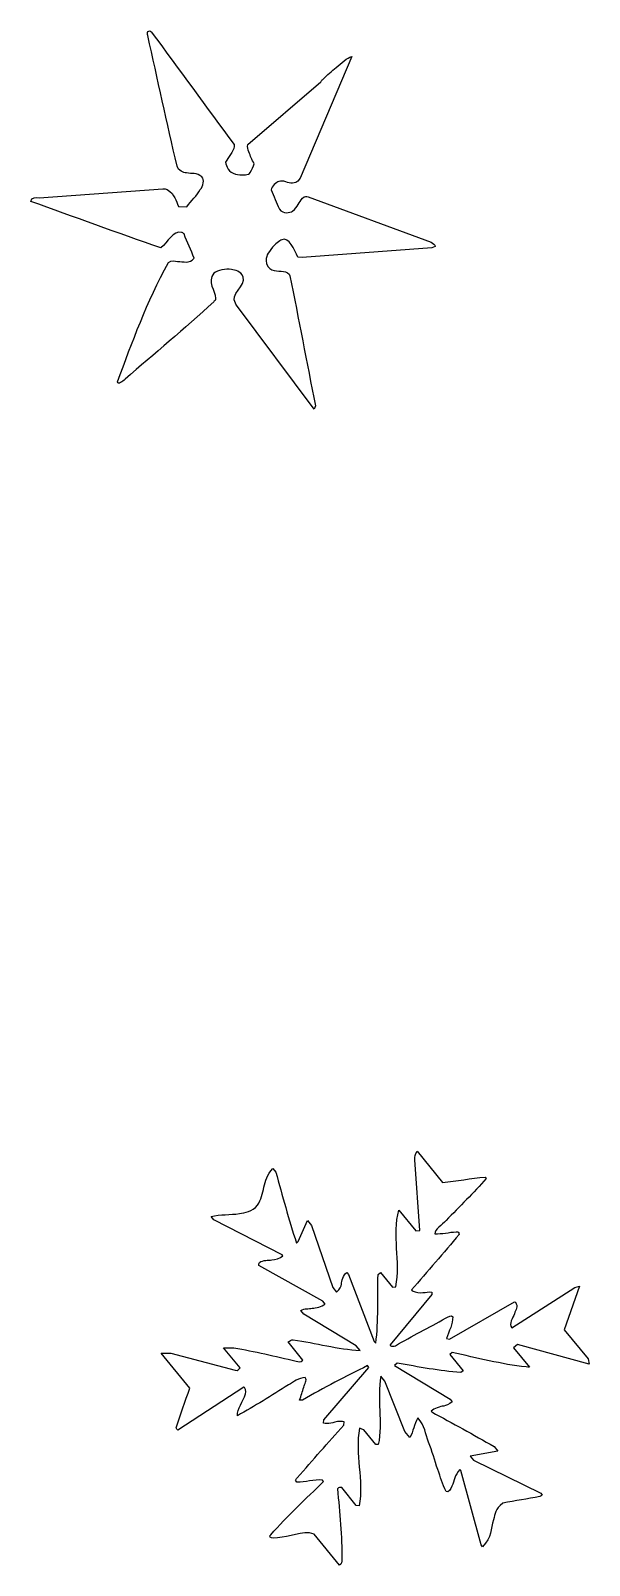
# Model space of a CAD drawing. Header units: centimetres. Extents: x -4.76 to 4.76, y -4.25 to 4.25.
# Drawn here: x 2.24 to 4.76, y -2.69 to 4.25 of the extents above; entities that cross this region are included whole.
import ezdxf

# ---------------------------------------------------------------- set-up
doc = ezdxf.new("R2010")
doc.units = ezdxf.units.CM
doc.header["$MEASUREMENT"] = 0
doc.layers.add('Layer 1', color=7, linetype='Continuous')

msp = doc.modelspace()

# ---------------------------------------------------------------- linework, layer by layer
at = {"layer": 'Layer 1', "color": 189}
for points, knots in [([(3.52385, 2.55476), (3.48543, 2.75079), (3.44842, 2.94679), (3.4086, 3.14282), (3.4086, 3.14282), (3.40796, 3.15052), (3.38974, 3.16153), (3.37913, 3.16131), (3.37913, 3.16131), (3.35479, 3.16782), (3.31791, 3.15483), (3.30298, 3.19724), (3.30298, 3.19724), (3.29822, 3.23433), (3.30819, 3.24137), (3.33052, 3.27164), (3.33052, 3.27164), (3.341, 3.28413), (3.3615, 3.30188), (3.37269, 3.30556), (3.37269, 3.30556), (3.40457, 3.31852), (3.42923, 3.2609), (3.44534, 3.22727), (3.44534, 3.22727), (3.44534, 3.22727), (3.46439, 3.22526), (3.46439, 3.22526), (3.46439, 3.22526), (3.46439, 3.22526), (4.05012, 3.2686), (4.05012, 3.2686), (4.05012, 3.2686), (4.05012, 3.2686), (4.06552, 3.27516), (4.06552, 3.27516), (4.06552, 3.27516), (4.06486, 3.28138), (4.05462, 3.28945), (4.04748, 3.29379), (4.04748, 3.29379), (4.04748, 3.29379), (3.49096, 3.49958), (3.49096, 3.49958), (3.49096, 3.49958), (3.48276, 3.49966), (3.47471, 3.5063), (3.46633, 3.49326), (3.46633, 3.49326), (3.44911, 3.47352), (3.44445, 3.45704), (3.42085, 3.43386), (3.42085, 3.43386), (3.40828, 3.42828), (3.37957, 3.41804), (3.361, 3.44418), (3.361, 3.44418), (3.34883, 3.47331), (3.33531, 3.50257), (3.32449, 3.53152), (3.32449, 3.53152), (3.32351, 3.5448), (3.35002, 3.56705), (3.35804, 3.56822), (3.35804, 3.56822), (3.37791, 3.57812), (3.40244, 3.55748), (3.42091, 3.56129), (3.42091, 3.56129), (3.4307, 3.56412), (3.43972, 3.55899), (3.4552, 3.58344), (3.4552, 3.58344), (3.4552, 3.58344), (3.68925, 4.13425), (3.68925, 4.13425), (3.68925, 4.13425), (3.66586, 4.1284), (3.64147, 4.10358), (3.61789, 4.08461), (3.61789, 4.08461), (3.59733, 4.06654), (3.57738, 4.05117), (3.55701, 4.03003), (3.55701, 4.03003), (3.55413, 4.02651), (3.55119, 4.02302), (3.5482, 4.01953), (3.5482, 4.01953), (3.5482, 4.01953), (3.21863, 3.73547), (3.21863, 3.73547), (3.21863, 3.73547), (3.21503, 3.72219), (3.219, 3.71467), (3.22308, 3.70232), (3.22308, 3.70232), (3.2303, 3.6843), (3.23684, 3.66673), (3.24753, 3.64869), (3.24753, 3.64869), (3.2415, 3.63559), (3.23957, 3.6225), (3.22943, 3.60937), (3.22943, 3.60937), (3.227, 3.6067), (3.22483, 3.60336), (3.22133, 3.60109), (3.22133, 3.60109), (3.21233, 3.59926), (3.20315, 3.59829), (3.194, 3.59831), (3.194, 3.59831), (3.16487, 3.59712), (3.13529, 3.60879), (3.12489, 3.63273), (3.12489, 3.63273), (3.1241, 3.643), (3.10968, 3.65421), (3.12346, 3.66461), (3.12346, 3.66461), (3.13605, 3.68681), (3.16032, 3.7111), (3.15608, 3.73515), (3.15608, 3.73515), (3.03117, 3.90501), (2.90912, 4.07532), (2.78138, 4.24476), (2.78138, 4.24476), (2.77937, 4.24629), (2.77701, 4.24735), (2.77484, 4.25026), (2.77484, 4.25026), (2.77484, 4.25026), (2.76629, 4.24661), (2.76629, 4.24661), (2.76629, 4.24661), (2.76491, 4.24198), (2.76401, 4.23322), (2.76603, 4.22827), (2.76603, 4.22827), (2.81014, 4.03153), (2.85295, 3.83431), (2.89835, 3.63806), (2.89835, 3.63806), (2.90489, 3.61668), (2.92592, 3.60798), (2.94187, 3.60724), (2.94187, 3.60724), (2.96417, 3.60261), (2.98873, 3.61049), (3.01058, 3.58996), (3.01058, 3.58996), (3.02336, 3.57562), (3.01815, 3.5489), (3.00378, 3.5321), (3.00378, 3.5321), (2.98873, 3.50577), (2.96293, 3.48066), (2.94248, 3.45392), (2.94248, 3.45392), (2.94248, 3.45392), (2.90515, 3.45617), (2.90515, 3.45617), (2.90515, 3.45617), (2.89248, 3.48125), (2.89078, 3.50835), (2.85422, 3.53242), (2.85422, 3.53242), (2.84798, 3.53533), (2.84147, 3.53623), (2.83496, 3.53549), (2.83496, 3.53549), (2.83496, 3.53549), (2.27439, 3.4948), (2.27439, 3.4948), (2.27439, 3.4948), (2.26637, 3.49893), (2.237, 3.49729), (2.23677, 3.47877), (2.23677, 3.47877), (2.43301, 3.40863), (2.6292, 3.3364), (2.82552, 3.26835), (2.82552, 3.26835), (2.85552, 3.29415), (2.88256, 3.349), (2.91908, 3.33836), (2.91908, 3.33836), (2.92247, 3.33802), (2.92863, 3.33542), (2.93011, 3.3313), (2.93011, 3.3313), (2.94519, 3.29463), (2.96321, 3.25785), (2.97533, 3.22134), (2.97533, 3.22134), (2.95509, 3.19493), (2.92601, 3.2079), (2.90127, 3.20726), (2.90127, 3.20726), (2.88751, 3.20721), (2.87325, 3.21454), (2.85981, 3.20223), (2.85981, 3.20223), (2.76046, 3.02335), (2.69672, 2.84327), (2.62896, 2.66288), (2.62896, 2.66288), (2.63282, 2.64843), (2.65153, 2.6646), (2.66373, 2.67492), (2.66373, 2.67492), (2.79639, 2.7912), (2.93043, 2.89995), (3.06473, 3.02486), (3.06473, 3.02486), (3.06537, 3.02867), (3.07664, 3.03203), (3.0724, 3.04002), (3.0724, 3.04002), (3.07311, 3.07804), (3.03147, 3.11349), (3.06552, 3.15379), (3.06552, 3.15379), (3.08174, 3.16808), (3.11944, 3.17514), (3.14452, 3.17096), (3.14452, 3.17096), (3.16074, 3.16741), (3.18635, 3.1662), (3.1968, 3.13635), (3.1968, 3.13635), (3.21302, 3.09814), (3.13359, 3.05631), (3.16222, 3.01895), (3.16222, 3.01895), (3.16391, 3.0162), (3.1632, 3.01231), (3.16807, 3.00998), (3.16807, 3.00998), (3.16807, 3.00998), (3.51788, 2.54011), (3.51788, 2.54011), (3.51788, 2.54011), (3.51788, 2.54011), (3.52385, 2.55476), (3.52385, 2.55476)], [0, 0, 0, 0, 0.0158730158730159, 0.0158730158730159, 0.0158730158730159, 0.0158730158730159, 0.0317460317460317, 0.0317460317460317, 0.0317460317460317, 0.0317460317460317, 0.0476190476190476, 0.0476190476190476, 0.0476190476190476, 0.0476190476190476, 0.0634920634920635, 0.0634920634920635, 0.0634920634920635, 0.0634920634920635, 0.0793650793650794, 0.0793650793650794, 0.0793650793650794, 0.0793650793650794, 0.0952380952380952, 0.0952380952380952, 0.0952380952380952, 0.0952380952380952, 0.1111111111111111, 0.1111111111111111, 0.1111111111111111, 0.1111111111111111, 0.126984126984127, 0.126984126984127, 0.126984126984127, 0.126984126984127, 0.1428571428571428, 0.1428571428571428, 0.1428571428571428, 0.1428571428571428, 0.1587301587301587, 0.1587301587301587, 0.1587301587301587, 0.1587301587301587, 0.1746031746031746, 0.1746031746031746, 0.1746031746031746, 0.1746031746031746, 0.1904761904761905, 0.1904761904761905, 0.1904761904761905, 0.1904761904761905, 0.2063492063492063, 0.2063492063492063, 0.2063492063492063, 0.2063492063492063, 0.2222222222222222, 0.2222222222222222, 0.2222222222222222, 0.2222222222222222, 0.2380952380952381, 0.2380952380952381, 0.2380952380952381, 0.2380952380952381, 0.253968253968254, 0.253968253968254, 0.253968253968254, 0.253968253968254, 0.2698412698412698, 0.2698412698412698, 0.2698412698412698, 0.2698412698412698, 0.2857142857142857, 0.2857142857142857, 0.2857142857142857, 0.2857142857142857, 0.3015873015873016, 0.3015873015873016, 0.3015873015873016, 0.3015873015873016, 0.3174603174603174, 0.3174603174603174, 0.3174603174603174, 0.3174603174603174, 0.3333333333333333, 0.3333333333333333, 0.3333333333333333, 0.3333333333333333, 0.3492063492063492, 0.3492063492063492, 0.3492063492063492, 0.3492063492063492, 0.3650793650793651, 0.3650793650793651, 0.3650793650793651, 0.3650793650793651, 0.3809523809523809, 0.3809523809523809, 0.3809523809523809, 0.3809523809523809, 0.3968253968253968, 0.3968253968253968, 0.3968253968253968, 0.3968253968253968, 0.4126984126984127, 0.4126984126984127, 0.4126984126984127, 0.4126984126984127, 0.4285714285714285, 0.4285714285714285, 0.4285714285714285, 0.4285714285714285, 0.4444444444444444, 0.4444444444444444, 0.4444444444444444, 0.4444444444444444, 0.4603174603174603, 0.4603174603174603, 0.4603174603174603, 0.4603174603174603, 0.4761904761904762, 0.4761904761904762, 0.4761904761904762, 0.4761904761904762, 0.492063492063492, 0.492063492063492, 0.492063492063492, 0.492063492063492, 0.5079365079365079, 0.5079365079365079, 0.5079365079365079, 0.5079365079365079, 0.5238095238095238, 0.5238095238095238, 0.5238095238095238, 0.5238095238095238, 0.5396825396825397, 0.5396825396825397, 0.5396825396825397, 0.5396825396825397, 0.5555555555555556, 0.5555555555555556, 0.5555555555555556, 0.5555555555555556, 0.5714285714285714, 0.5714285714285714, 0.5714285714285714, 0.5714285714285714, 0.5873015873015873, 0.5873015873015873, 0.5873015873015873, 0.5873015873015873, 0.6031746031746031, 0.6031746031746031, 0.6031746031746031, 0.6031746031746031, 0.6190476190476191, 0.6190476190476191, 0.6190476190476191, 0.6190476190476191, 0.6349206349206349, 0.6349206349206349, 0.6349206349206349, 0.6349206349206349, 0.6507936507936508, 0.6507936507936508, 0.6507936507936508, 0.6507936507936508, 0.6666666666666666, 0.6666666666666666, 0.6666666666666666, 0.6666666666666666, 0.6825396825396826, 0.6825396825396826, 0.6825396825396826, 0.6825396825396826, 0.6984126984126984, 0.6984126984126984, 0.6984126984126984, 0.6984126984126984, 0.7142857142857143, 0.7142857142857143, 0.7142857142857143, 0.7142857142857143, 0.7301587301587301, 0.7301587301587301, 0.7301587301587301, 0.7301587301587301, 0.746031746031746, 0.746031746031746, 0.746031746031746, 0.746031746031746, 0.7619047619047619, 0.7619047619047619, 0.7619047619047619, 0.7619047619047619, 0.7777777777777778, 0.7777777777777778, 0.7777777777777778, 0.7777777777777778, 0.7936507936507936, 0.7936507936507936, 0.7936507936507936, 0.7936507936507936, 0.8095238095238095, 0.8095238095238095, 0.8095238095238095, 0.8095238095238095, 0.8253968253968254, 0.8253968253968254, 0.8253968253968254, 0.8253968253968254, 0.8412698412698413, 0.8412698412698413, 0.8412698412698413, 0.8412698412698413, 0.8571428571428571, 0.8571428571428571, 0.8571428571428571, 0.8571428571428571, 0.873015873015873, 0.873015873015873, 0.873015873015873, 0.873015873015873, 0.8888888888888888, 0.8888888888888888, 0.8888888888888888, 0.8888888888888888, 0.9047619047619048, 0.9047619047619048, 0.9047619047619048, 0.9047619047619048, 0.9206349206349206, 0.9206349206349206, 0.9206349206349206, 0.9206349206349206, 0.9365079365079365, 0.9365079365079365, 0.9365079365079365, 0.9365079365079365, 0.9523809523809523, 0.9523809523809523, 0.9523809523809523, 0.9523809523809523, 0.9682539682539683, 0.9682539682539683, 0.9682539682539683, 0.9682539682539683, 1, 1, 1, 1]), ([(4.2799, -2.60244), (4.32263, -2.56074), (4.31562, -2.52135), (4.32874, -2.48068), (4.32874, -2.48068), (4.33755, -2.45377), (4.3353, -2.43419), (4.37189, -2.40509), (4.37189, -2.40509), (4.42764, -2.39366), (4.48254, -2.38673), (4.53953, -2.37517), (4.53953, -2.37517), (4.5431, -2.37369), (4.54614, -2.37186), (4.54932, -2.36922), (4.54932, -2.36922), (4.54932, -2.36922), (4.54268, -2.36104), (4.54268, -2.36104), (4.54268, -2.36104), (4.54268, -2.36104), (4.23881, -2.21174), (4.23881, -2.21174), (4.23881, -2.21174), (4.23881, -2.21174), (4.22415, -2.19377), (4.22415, -2.19377), (4.22415, -2.19377), (4.22415, -2.19377), (4.34935, -2.17057), (4.34935, -2.17057), (4.34935, -2.17057), (4.34935, -2.17057), (4.33205, -2.14932), (4.33205, -2.14932), (4.33205, -2.14932), (4.23815, -2.09582), (4.14393, -2.04394), (4.04982, -1.99324), (4.04982, -1.99324), (4.04982, -1.99324), (4.04715, -1.98999), (4.04715, -1.98999), (4.04715, -1.98999), (4.06107, -1.97623), (4.08848, -1.96856), (4.10422, -1.96631), (4.10422, -1.96631), (4.11311, -1.96459), (4.12854, -1.95956), (4.14288, -1.94729), (4.14288, -1.94729), (4.14288, -1.94729), (4.13354, -1.93586), (4.13354, -1.93586), (4.13354, -1.93586), (4.13354, -1.93586), (3.881, -1.7828), (3.881, -1.7828), (3.881, -1.7828), (3.881, -1.7828), (3.89407, -1.77214), (3.89407, -1.77214), (3.89407, -1.77214), (3.9899, -1.79034), (4.08605, -1.80775), (4.18183, -1.81495), (4.18183, -1.81495), (4.18183, -1.81495), (4.19165, -1.80696), (4.19165, -1.80696), (4.19165, -1.80696), (4.19165, -1.80696), (4.13172, -1.73346), (4.13172, -1.73346), (4.13172, -1.73346), (4.13172, -1.73346), (4.14315, -1.72412), (4.14315, -1.72412), (4.14315, -1.72412), (4.25388, -1.74986), (4.36556, -1.77738), (4.47647, -1.78997), (4.47647, -1.78997), (4.48144, -1.79029), (4.48642, -1.79068), (4.49139, -1.79105), (4.49139, -1.79105), (4.49139, -1.79105), (4.41948, -1.70284), (4.41948, -1.70284), (4.41948, -1.70284), (4.41948, -1.70284), (4.43745, -1.68818), (4.43745, -1.68818), (4.43745, -1.68818), (4.43745, -1.68818), (4.7625, -1.77673), (4.7625, -1.77673), (4.7625, -1.77673), (4.7625, -1.77673), (4.75737, -1.75374), (4.75737, -1.75374), (4.75737, -1.75374), (4.75737, -1.75374), (4.6495, -1.62142), (4.6495, -1.62142), (4.6495, -1.62142), (4.6495, -1.62142), (4.7175, -1.42462), (4.7175, -1.42462), (4.7175, -1.42462), (4.7175, -1.42462), (4.69747, -1.43007), (4.69747, -1.43007), (4.69747, -1.43007), (4.69747, -1.43007), (4.41209, -1.61372), (4.41209, -1.61372), (4.41209, -1.61372), (4.39682, -1.59388), (4.41704, -1.56869), (4.42368, -1.54903), (4.42368, -1.54903), (4.42984, -1.53099), (4.44188, -1.51667), (4.4285, -1.49704), (4.4285, -1.49704), (4.4285, -1.49704), (4.42419, -1.49511), (4.42419, -1.49511), (4.42419, -1.49511), (4.42419, -1.49511), (4.12981, -1.66436), (4.12981, -1.66436), (4.12981, -1.66436), (4.12981, -1.66436), (4.11661, -1.66153), (4.11661, -1.66153), (4.11661, -1.66153), (4.12748, -1.62875), (4.14717, -1.59406), (4.14471, -1.56263), (4.14471, -1.56263), (4.14024, -1.55234), (4.12418, -1.56525), (4.11248, -1.56975), (4.11248, -1.56975), (4.0371, -1.61095), (3.96079, -1.65042), (3.8856, -1.69397), (3.8856, -1.69397), (3.8801, -1.69503), (3.87118, -1.70024), (3.8621, -1.69241), (3.8621, -1.69241), (3.86184, -1.69151), (3.86199, -1.6905), (3.8621, -1.68955), (3.8621, -1.68955), (3.8621, -1.68955), (4.04998, -1.46299), (4.04998, -1.46299), (4.04998, -1.46299), (4.04998, -1.46299), (4.0512, -1.45114), (4.0512, -1.45114), (4.0512, -1.45114), (4.02146, -1.44865), (3.9991, -1.46276), (3.96193, -1.44505), (3.96193, -1.44505), (3.96193, -1.44505), (3.95926, -1.44177), (3.95926, -1.44177), (3.95926, -1.44177), (4.0307, -1.35816), (4.1046, -1.27434), (4.17357, -1.19097), (4.17357, -1.19097), (4.17084, -1.18705), (4.17619, -1.17679), (4.1601, -1.17909), (4.1601, -1.17909), (4.12824, -1.18044), (4.09639, -1.1897), (4.06459, -1.18737), (4.06459, -1.18737), (4.06261, -1.16742), (4.09758, -1.14718), (4.11486, -1.12731), (4.11486, -1.12731), (4.1755, -1.06601), (4.2404, -1.00171), (4.29671, -0.93837), (4.29671, -0.93837), (4.29671, -0.93837), (4.29139, -0.93183), (4.29139, -0.93183), (4.29139, -0.93183), (4.2272, -0.93638), (4.1628, -0.95072), (4.09869, -0.95564), (4.09869, -0.95564), (4.09869, -0.95564), (3.98418, -0.81515), (3.98418, -0.81515), (3.98418, -0.81515), (3.97225, -0.82764), (3.97354, -0.83997), (3.97431, -0.85309), (3.97431, -0.85309), (3.97431, -0.85309), (3.99566, -1.17287), (3.99566, -1.17287), (3.99566, -1.17287), (3.99566, -1.17287), (3.97756, -1.17401), (3.97756, -1.17401), (3.97756, -1.17401), (3.97756, -1.17401), (3.90165, -1.08088), (3.90165, -1.08088), (3.90165, -1.08088), (3.86911, -1.19547), (3.9117, -1.31117), (3.88736, -1.42698), (3.88736, -1.42698), (3.88736, -1.42698), (3.87223, -1.42844), (3.87223, -1.42844), (3.87223, -1.42844), (3.87223, -1.42844), (3.81897, -1.36309), (3.81897, -1.36309), (3.81897, -1.36309), (3.81897, -1.36309), (3.80754, -1.3724), (3.80754, -1.3724), (3.80754, -1.3724), (3.80336, -1.47585), (3.81124, -1.57925), (3.79688, -1.68292), (3.79688, -1.68292), (3.79688, -1.68292), (3.79021, -1.67474), (3.79021, -1.67474), (3.79021, -1.67474), (3.79021, -1.67474), (3.67422, -1.37229), (3.67422, -1.37229), (3.67422, -1.37229), (3.67422, -1.37229), (3.66623, -1.3625), (3.66623, -1.3625), (3.66623, -1.3625), (3.64824, -1.3747), (3.64329, -1.40079), (3.64154, -1.416), (3.64154, -1.416), (3.63987, -1.42418), (3.63731, -1.43762), (3.61963, -1.45214), (3.61963, -1.45214), (3.61963, -1.45214), (3.60233, -1.43089), (3.60233, -1.43089), (3.60233, -1.43089), (3.60233, -1.43089), (3.5066, -1.14998), (3.5066, -1.14998), (3.5066, -1.14998), (3.5066, -1.14998), (3.48795, -1.12709), (3.48795, -1.12709), (3.48795, -1.12709), (3.48795, -1.12709), (3.44667, -1.22327), (3.44667, -1.22327), (3.44667, -1.22327), (3.44667, -1.22327), (3.43849, -1.22991), (3.43849, -1.22991), (3.43849, -1.22991), (3.40335, -1.12265), (3.3747, -1.01602), (3.34536, -0.90884), (3.34536, -0.90884), (3.34536, -0.90884), (3.33205, -0.89249), (3.33205, -0.89249), (3.33205, -0.89249), (3.28022, -0.9493), (3.29813, -1.00653), (3.26162, -1.05926), (3.26162, -1.05926), (3.239, -1.0867), (3.2059, -1.09352), (3.18097, -1.09686), (3.18097, -1.09686), (3.13816, -1.10255), (3.09532, -1.09996), (3.05225, -1.10967), (3.05225, -1.10967), (3.05225, -1.10967), (3.06424, -1.12438), (3.06424, -1.12438), (3.06424, -1.12438), (3.06424, -1.12438), (3.37314, -1.28318), (3.37314, -1.28318), (3.37314, -1.28318), (3.37314, -1.28318), (3.37714, -1.2881), (3.37714, -1.2881), (3.37714, -1.2881), (3.36502, -1.29826), (3.34129, -1.30487), (3.32769, -1.30556), (3.32769, -1.30556), (3.3088, -1.30852), (3.28964, -1.30506), (3.27075, -1.3177), (3.27075, -1.3177), (3.26879, -1.32199), (3.26832, -1.32643), (3.26792, -1.3309), (3.26792, -1.3309), (3.26792, -1.3309), (3.55711, -1.49219), (3.55711, -1.49219), (3.55711, -1.49219), (3.55711, -1.49219), (3.56775, -1.50526), (3.56775, -1.50526), (3.56775, -1.50526), (3.55283, -1.5178), (3.52616, -1.52346), (3.50975, -1.52465), (3.50975, -1.52465), (3.49266, -1.52764), (3.47543, -1.52433), (3.45839, -1.53457), (3.45839, -1.53457), (3.45839, -1.53457), (3.4717, -1.55089), (3.4717, -1.55089), (3.4717, -1.55089), (3.4717, -1.55089), (3.70871, -1.69488), (3.70871, -1.69488), (3.70871, -1.69488), (3.70871, -1.69488), (3.72601, -1.71613), (3.72601, -1.71613), (3.72601, -1.71613), (3.62542, -1.70867), (3.52493, -1.68192), (3.4242, -1.667), (3.4242, -1.667), (3.41594, -1.66724), (3.40822, -1.67145), (3.40044, -1.67697), (3.40044, -1.67697), (3.40044, -1.67697), (3.46701, -1.75865), (3.46701, -1.75865), (3.46701, -1.75865), (3.45685, -1.77087), (3.44661, -1.76564), (3.4364, -1.76378), (3.4364, -1.76378), (3.34276, -1.74076), (3.24929, -1.71954), (3.15565, -1.7034), (3.15565, -1.7034), (3.13999, -1.70295), (3.12432, -1.70361), (3.10869, -1.70266), (3.10869, -1.70266), (3.10869, -1.70266), (3.18325, -1.79415), (3.18325, -1.79415), (3.18325, -1.79415), (3.17579, -1.79598), (3.17597, -1.81225), (3.16129, -1.80391), (3.16129, -1.80391), (3.16129, -1.80391), (2.87091, -1.72787), (2.87091, -1.72787), (2.87091, -1.72787), (2.87091, -1.72787), (2.82744, -1.72792), (2.82744, -1.72792), (2.82744, -1.72792), (2.82744, -1.72792), (2.95661, -1.88641), (2.95661, -1.88641), (2.95661, -1.88641), (2.93457, -1.94607), (2.91258, -2.00426), (2.89507, -2.06503), (2.89507, -2.06503), (2.89443, -2.06908), (2.89909, -2.07209), (2.90139, -2.07553), (2.90139, -2.07553), (2.90139, -2.07553), (3.19984, -1.88122), (3.19984, -1.88122), (3.19984, -1.88122), (3.20394, -1.87561), (3.21323, -1.9031), (3.20746, -1.91202), (3.20746, -1.91202), (3.19862, -1.9461), (3.16955, -1.97795), (3.17171, -2.01018), (3.17171, -2.01018), (3.24852, -1.96787), (3.32602, -1.91842), (3.40179, -1.87027), (3.40179, -1.87027), (3.42682, -1.85797), (3.44756, -1.83839), (3.47722, -1.8382), (3.47722, -1.8382), (3.4895, -1.85093), (3.47391, -1.86699), (3.47129, -1.8813), (3.47129, -1.8813), (3.46513, -1.90064), (3.46071, -1.92027), (3.45153, -1.9398), (3.45153, -1.9398), (3.45153, -1.9398), (3.46502, -1.93967), (3.46502, -1.93967), (3.46502, -1.93967), (3.56247, -1.88342), (3.66118, -1.83352), (3.75953, -1.78391), (3.75953, -1.78391), (3.75953, -1.78391), (3.7662, -1.79209), (3.7662, -1.79209), (3.7662, -1.79209), (3.7662, -1.79209), (3.56229, -2.029), (3.56229, -2.029), (3.56229, -2.029), (3.56229, -2.029), (3.56078, -2.04382), (3.56078, -2.04382), (3.56078, -2.04382), (3.57811, -2.05067), (3.61145, -2.03927), (3.62425, -2.03702), (3.62425, -2.03702), (3.63219, -2.03586), (3.64409, -2.03572), (3.6542, -2.03837), (3.6542, -2.03837), (3.6542, -2.03837), (3.65269, -2.05319), (3.65269, -2.05319), (3.65269, -2.05319), (3.57993, -2.13227), (3.51381, -2.20879), (3.44145, -2.2911), (3.44145, -2.2911), (3.43761, -2.29615), (3.43621, -2.29848), (3.43409, -2.30208), (3.43409, -2.30208), (3.43409, -2.30208), (3.44076, -2.31026), (3.44076, -2.31026), (3.44076, -2.31026), (3.47886, -2.31108), (3.51733, -2.2979), (3.55556, -2.30097), (3.55556, -2.30097), (3.55556, -2.30097), (3.56088, -2.30751), (3.56088, -2.30751), (3.56088, -2.30751), (3.48291, -2.38477), (3.39647, -2.46311), (3.32207, -2.54855), (3.32207, -2.54855), (3.31289, -2.55368), (3.32249, -2.56493), (3.33366, -2.56416), (3.33366, -2.56416), (3.38602, -2.56249), (3.44092, -2.53958), (3.49683, -2.53918), (3.49683, -2.53918), (3.49683, -2.53918), (3.51863, -2.5459), (3.51863, -2.5459), (3.51863, -2.5459), (3.51863, -2.5459), (3.63314, -2.68639), (3.63314, -2.68639), (3.63314, -2.68639), (3.64394, -2.6788), (3.64391, -2.6703), (3.64311, -2.66194), (3.64311, -2.66194), (3.64502, -2.55494), (3.6339, -2.44784), (3.62337, -2.34084), (3.62337, -2.34084), (3.63006, -2.33341), (3.63671, -2.33468), (3.6434, -2.33539), (3.6434, -2.33539), (3.6434, -2.33539), (3.70865, -2.41545), (3.70865, -2.41545), (3.70865, -2.41545), (3.70865, -2.41545), (3.72185, -2.41828), (3.72185, -2.41828), (3.72185, -2.41828), (3.74445, -2.30141), (3.70068, -2.18412), (3.72323, -2.06638), (3.72323, -2.06638), (3.73024, -2.06762), (3.73672, -2.07329), (3.74339, -2.07442), (3.74339, -2.07442), (3.74339, -2.07442), (3.79665, -2.13977), (3.79665, -2.13977), (3.79665, -2.13977), (3.79665, -2.13977), (3.80853, -2.14096), (3.80853, -2.14096), (3.80853, -2.14096), (3.82911, -2.03838), (3.80144, -1.93533), (3.82052, -1.83209), (3.82052, -1.83209), (3.82052, -1.83209), (3.83782, -1.85334), (3.83782, -1.85334), (3.83782, -1.85334), (3.83782, -1.85334), (3.92844, -2.08131), (3.92844, -2.08131), (3.92844, -2.08131), (3.92844, -2.08131), (3.95106, -2.10909), (3.95106, -2.10909), (3.95106, -2.10909), (3.96649, -2.08028), (3.97106, -2.0503), (3.98712, -2.01987), (3.98712, -2.01987), (4.02072, -2.0563), (4.0204, -2.09266), (4.03586, -2.12914), (4.03586, -2.12914), (4.05144, -2.17071), (4.0638, -2.21177), (4.077, -2.25352), (4.077, -2.25352), (4.08975, -2.28673), (4.09833, -2.31893), (4.11502, -2.35319), (4.11502, -2.35319), (4.12666, -2.36065), (4.1368, -2.34126), (4.14148, -2.32874), (4.14148, -2.32874), (4.15317, -2.30337), (4.15196, -2.279), (4.17757, -2.25347), (4.17757, -2.25347), (4.17757, -2.25347), (4.18157, -2.25839), (4.18157, -2.25839), (4.18157, -2.25839), (4.18157, -2.25839), (4.2732, -2.59431), (4.2732, -2.59431), (4.2732, -2.59431), (4.2732, -2.59431), (4.2799, -2.60244), (4.2799, -2.60244)], [0, 0, 0, 0, 0.0066666666666667, 0.0066666666666667, 0.0066666666666667, 0.0066666666666667, 0.0133333333333333, 0.0133333333333333, 0.0133333333333333, 0.0133333333333333, 0.02, 0.02, 0.02, 0.02, 0.0266666666666667, 0.0266666666666667, 0.0266666666666667, 0.0266666666666667, 0.0333333333333333, 0.0333333333333333, 0.0333333333333333, 0.0333333333333333, 0.04, 0.04, 0.04, 0.04, 0.0466666666666667, 0.0466666666666667, 0.0466666666666667, 0.0466666666666667, 0.0533333333333333, 0.0533333333333333, 0.0533333333333333, 0.0533333333333333, 0.06, 0.06, 0.06, 0.06, 0.0666666666666667, 0.0666666666666667, 0.0666666666666667, 0.0666666666666667, 0.0733333333333333, 0.0733333333333333, 0.0733333333333333, 0.0733333333333333, 0.08, 0.08, 0.08, 0.08, 0.0866666666666667, 0.0866666666666667, 0.0866666666666667, 0.0866666666666667, 0.0933333333333333, 0.0933333333333333, 0.0933333333333333, 0.0933333333333333, 0.1, 0.1, 0.1, 0.1, 0.1066666666666667, 0.1066666666666667, 0.1066666666666667, 0.1066666666666667, 0.1133333333333333, 0.1133333333333333, 0.1133333333333333, 0.1133333333333333, 0.12, 0.12, 0.12, 0.12, 0.1266666666666667, 0.1266666666666667, 0.1266666666666667, 0.1266666666666667, 0.1333333333333333, 0.1333333333333333, 0.1333333333333333, 0.1333333333333333, 0.14, 0.14, 0.14, 0.14, 0.1466666666666667, 0.1466666666666667, 0.1466666666666667, 0.1466666666666667, 0.1533333333333333, 0.1533333333333333, 0.1533333333333333, 0.1533333333333333, 0.16, 0.16, 0.16, 0.16, 0.1666666666666667, 0.1666666666666667, 0.1666666666666667, 0.1666666666666667, 0.1733333333333333, 0.1733333333333333, 0.1733333333333333, 0.1733333333333333, 0.18, 0.18, 0.18, 0.18, 0.1866666666666667, 0.1866666666666667, 0.1866666666666667, 0.1866666666666667, 0.1933333333333333, 0.1933333333333333, 0.1933333333333333, 0.1933333333333333, 0.2, 0.2, 0.2, 0.2, 0.2066666666666667, 0.2066666666666667, 0.2066666666666667, 0.2066666666666667, 0.2133333333333333, 0.2133333333333333, 0.2133333333333333, 0.2133333333333333, 0.22, 0.22, 0.22, 0.22, 0.2266666666666667, 0.2266666666666667, 0.2266666666666667, 0.2266666666666667, 0.2333333333333333, 0.2333333333333333, 0.2333333333333333, 0.2333333333333333, 0.24, 0.24, 0.24, 0.24, 0.2466666666666667, 0.2466666666666667, 0.2466666666666667, 0.2466666666666667, 0.2533333333333334, 0.2533333333333334, 0.2533333333333334, 0.2533333333333334, 0.26, 0.26, 0.26, 0.26, 0.2666666666666667, 0.2666666666666667, 0.2666666666666667, 0.2666666666666667, 0.2733333333333333, 0.2733333333333333, 0.2733333333333333, 0.2733333333333333, 0.28, 0.28, 0.28, 0.28, 0.2866666666666667, 0.2866666666666667, 0.2866666666666667, 0.2866666666666667, 0.2933333333333333, 0.2933333333333333, 0.2933333333333333, 0.2933333333333333, 0.3, 0.3, 0.3, 0.3, 0.3066666666666666, 0.3066666666666666, 0.3066666666666666, 0.3066666666666666, 0.3133333333333334, 0.3133333333333334, 0.3133333333333334, 0.3133333333333334, 0.32, 0.32, 0.32, 0.32, 0.3266666666666667, 0.3266666666666667, 0.3266666666666667, 0.3266666666666667, 0.3333333333333333, 0.3333333333333333, 0.3333333333333333, 0.3333333333333333, 0.34, 0.34, 0.34, 0.34, 0.3466666666666667, 0.3466666666666667, 0.3466666666666667, 0.3466666666666667, 0.3533333333333333, 0.3533333333333333, 0.3533333333333333, 0.3533333333333333, 0.36, 0.36, 0.36, 0.36, 0.3666666666666666, 0.3666666666666666, 0.3666666666666666, 0.3666666666666666, 0.3733333333333334, 0.3733333333333334, 0.3733333333333334, 0.3733333333333334, 0.38, 0.38, 0.38, 0.38, 0.3866666666666667, 0.3866666666666667, 0.3866666666666667, 0.3866666666666667, 0.3933333333333333, 0.3933333333333333, 0.3933333333333333, 0.3933333333333333, 0.4, 0.4, 0.4, 0.4, 0.4066666666666667, 0.4066666666666667, 0.4066666666666667, 0.4066666666666667, 0.4133333333333333, 0.4133333333333333, 0.4133333333333333, 0.4133333333333333, 0.42, 0.42, 0.42, 0.42, 0.4266666666666667, 0.4266666666666667, 0.4266666666666667, 0.4266666666666667, 0.4333333333333333, 0.4333333333333333, 0.4333333333333333, 0.4333333333333333, 0.44, 0.44, 0.44, 0.44, 0.4466666666666667, 0.4466666666666667, 0.4466666666666667, 0.4466666666666667, 0.4533333333333333, 0.4533333333333333, 0.4533333333333333, 0.4533333333333333, 0.46, 0.46, 0.46, 0.46, 0.4666666666666667, 0.4666666666666667, 0.4666666666666667, 0.4666666666666667, 0.4733333333333333, 0.4733333333333333, 0.4733333333333333, 0.4733333333333333, 0.48, 0.48, 0.48, 0.48, 0.4866666666666667, 0.4866666666666667, 0.4866666666666667, 0.4866666666666667, 0.4933333333333333, 0.4933333333333333, 0.4933333333333333, 0.4933333333333333, 0.5, 0.5, 0.5, 0.5, 0.5066666666666667, 0.5066666666666667, 0.5066666666666667, 0.5066666666666667, 0.5133333333333333, 0.5133333333333333, 0.5133333333333333, 0.5133333333333333, 0.52, 0.52, 0.52, 0.52, 0.5266666666666666, 0.5266666666666666, 0.5266666666666666, 0.5266666666666666, 0.5333333333333333, 0.5333333333333333, 0.5333333333333333, 0.5333333333333333, 0.54, 0.54, 0.54, 0.54, 0.5466666666666666, 0.5466666666666666, 0.5466666666666666, 0.5466666666666666, 0.5533333333333333, 0.5533333333333333, 0.5533333333333333, 0.5533333333333333, 0.56, 0.56, 0.56, 0.56, 0.5666666666666667, 0.5666666666666667, 0.5666666666666667, 0.5666666666666667, 0.5733333333333334, 0.5733333333333334, 0.5733333333333334, 0.5733333333333334, 0.58, 0.58, 0.58, 0.58, 0.5866666666666667, 0.5866666666666667, 0.5866666666666667, 0.5866666666666667, 0.5933333333333334, 0.5933333333333334, 0.5933333333333334, 0.5933333333333334, 0.6, 0.6, 0.6, 0.6, 0.6066666666666667, 0.6066666666666667, 0.6066666666666667, 0.6066666666666667, 0.6133333333333333, 0.6133333333333333, 0.6133333333333333, 0.6133333333333333, 0.62, 0.62, 0.62, 0.62, 0.6266666666666667, 0.6266666666666667, 0.6266666666666667, 0.6266666666666667, 0.6333333333333333, 0.6333333333333333, 0.6333333333333333, 0.6333333333333333, 0.64, 0.64, 0.64, 0.64, 0.6466666666666666, 0.6466666666666666, 0.6466666666666666, 0.6466666666666666, 0.6533333333333333, 0.6533333333333333, 0.6533333333333333, 0.6533333333333333, 0.66, 0.66, 0.66, 0.66, 0.6666666666666666, 0.6666666666666666, 0.6666666666666666, 0.6666666666666666, 0.6733333333333333, 0.6733333333333333, 0.6733333333333333, 0.6733333333333333, 0.68, 0.68, 0.68, 0.68, 0.6866666666666666, 0.6866666666666666, 0.6866666666666666, 0.6866666666666666, 0.6933333333333334, 0.6933333333333334, 0.6933333333333334, 0.6933333333333334, 0.7, 0.7, 0.7, 0.7, 0.7066666666666667, 0.7066666666666667, 0.7066666666666667, 0.7066666666666667, 0.7133333333333334, 0.7133333333333334, 0.7133333333333334, 0.7133333333333334, 0.72, 0.72, 0.72, 0.72, 0.7266666666666667, 0.7266666666666667, 0.7266666666666667, 0.7266666666666667, 0.7333333333333333, 0.7333333333333333, 0.7333333333333333, 0.7333333333333333, 0.74, 0.74, 0.74, 0.74, 0.7466666666666667, 0.7466666666666667, 0.7466666666666667, 0.7466666666666667, 0.7533333333333333, 0.7533333333333333, 0.7533333333333333, 0.7533333333333333, 0.76, 0.76, 0.76, 0.76, 0.7666666666666667, 0.7666666666666667, 0.7666666666666667, 0.7666666666666667, 0.7733333333333333, 0.7733333333333333, 0.7733333333333333, 0.7733333333333333, 0.78, 0.78, 0.78, 0.78, 0.7866666666666666, 0.7866666666666666, 0.7866666666666666, 0.7866666666666666, 0.7933333333333333, 0.7933333333333333, 0.7933333333333333, 0.7933333333333333, 0.8, 0.8, 0.8, 0.8, 0.8066666666666666, 0.8066666666666666, 0.8066666666666666, 0.8066666666666666, 0.8133333333333334, 0.8133333333333334, 0.8133333333333334, 0.8133333333333334, 0.82, 0.82, 0.82, 0.82, 0.8266666666666667, 0.8266666666666667, 0.8266666666666667, 0.8266666666666667, 0.8333333333333334, 0.8333333333333334, 0.8333333333333334, 0.8333333333333334, 0.84, 0.84, 0.84, 0.84, 0.8466666666666667, 0.8466666666666667, 0.8466666666666667, 0.8466666666666667, 0.8533333333333334, 0.8533333333333334, 0.8533333333333334, 0.8533333333333334, 0.86, 0.86, 0.86, 0.86, 0.8666666666666667, 0.8666666666666667, 0.8666666666666667, 0.8666666666666667, 0.8733333333333333, 0.8733333333333333, 0.8733333333333333, 0.8733333333333333, 0.88, 0.88, 0.88, 0.88, 0.8866666666666667, 0.8866666666666667, 0.8866666666666667, 0.8866666666666667, 0.8933333333333333, 0.8933333333333333, 0.8933333333333333, 0.8933333333333333, 0.9, 0.9, 0.9, 0.9, 0.9066666666666666, 0.9066666666666666, 0.9066666666666666, 0.9066666666666666, 0.9133333333333333, 0.9133333333333333, 0.9133333333333333, 0.9133333333333333, 0.92, 0.92, 0.92, 0.92, 0.9266666666666666, 0.9266666666666666, 0.9266666666666666, 0.9266666666666666, 0.9333333333333333, 0.9333333333333333, 0.9333333333333333, 0.9333333333333333, 0.94, 0.94, 0.94, 0.94, 0.9466666666666667, 0.9466666666666667, 0.9466666666666667, 0.9466666666666667, 0.9533333333333334, 0.9533333333333334, 0.9533333333333334, 0.9533333333333334, 0.96, 0.96, 0.96, 0.96, 0.9666666666666667, 0.9666666666666667, 0.9666666666666667, 0.9666666666666667, 0.9733333333333334, 0.9733333333333334, 0.9733333333333334, 0.9733333333333334, 0.98, 0.98, 0.98, 0.98, 0.9866666666666667, 0.9866666666666667, 0.9866666666666667, 0.9866666666666667, 1, 1, 1, 1])]:
    msp.add_open_spline(points, degree=3, knots=knots, dxfattribs=at)

doc.saveas('drawing.dxf')
